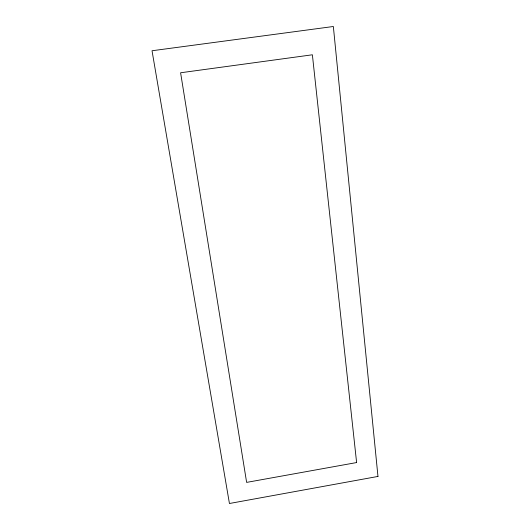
<?xml version="1.0" encoding="UTF-8"?>
<svg xmlns="http://www.w3.org/2000/svg" width="530" height="530" viewBox="0 0 530 530"><rect width="100%" height="100%" fill="white"/><g stroke="black" fill="none" stroke-linecap="round" stroke-linejoin="round"><path stroke-width="0.79" d="M377.969 476.437L229.437 503.5L152.03 50.754L333.35 26.5L377.969 476.437M356.61 462.558L246.629 482.393L180.597 72.769L312.382 54.789L356.61 462.558"/></g></svg>
